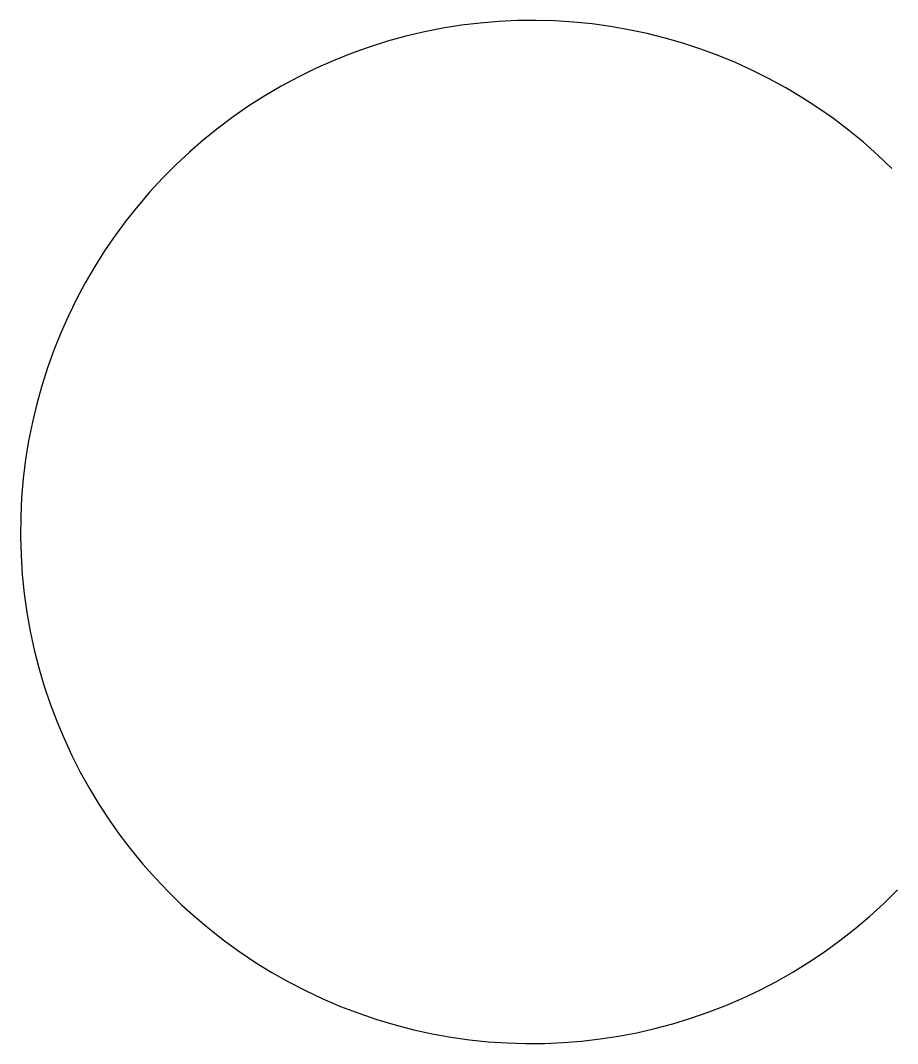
# Model space of a CAD drawing. Extents: x -1153.5322 to -1153.4786, y -682.7878 to -682.7253.
import ezdxf

# ---------------------------------------------------------------- set-up
doc = ezdxf.new("R2010")
doc.units = 0
doc.header["$LTSCALE"] = 96
doc.header["$MEASUREMENT"] = 0
doc.layers.get('0').update_dxf_attribs({"linetype": 'CONTINUOUS'})

msp = doc.modelspace()

# ---------------------------------------------------------------- linework, layer by layer
msp.add_arc((-1153.500949, -682.756559), 0.03125, 45.30186, 315.60632)

doc.saveas('drawing.dxf')
